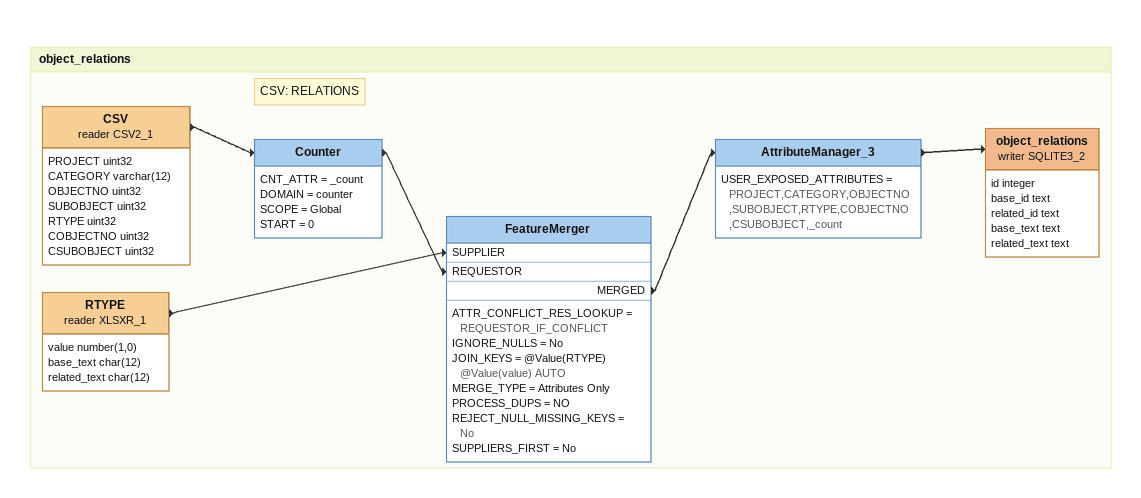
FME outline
Bookmark: object_relations
Note: CSV: RELATIONS
CSV (reader CSV2_1)
    attributes: PROJECT uint32, CATEGORY varchar(12), OBJECTNO uint32, SUBOBJECT uint32, RTYPE uint32, COBJECTNO uint32, CSUBOBJECT uint32
    -> Counter
Counter
    CNT_ATTR = _count
    DOMAIN = counter
    SCOPE = Global
    START = 0
    -> FeatureMerger [REQUESTOR]
RTYPE (reader XLSXR_1)
    attributes: value number(1,0), base_text char(12), related_text char(12)
    -> FeatureMerger [SUPPLIER]
FeatureMerger
    ATTR_CONFLICT_RES_LOOKUP = REQUESTOR_IF_CONFLICT
    IGNORE_NULLS = No
    JOIN_KEYS = @Value(RTYPE) @Value(value) AUTO
    MERGE_TYPE = Attributes Only
    PROCESS_DUPS = NO
    REJECT_NULL_MISSING_KEYS = No
    SUPPLIERS_FIRST = No
    MERGED -> AttributeManager_3
AttributeManager_3
    USER_EXPOSED_ATTRIBUTES = PROJECT,CATEGORY,OBJECTNO,SUBOBJECT,RTYPE,COBJECTNO,CSUBOBJECT,_count
    -> object_relations (writer SQLITE3_2)
object_relations (writer SQLITE3_2)
    attributes: id integer, base_id text, related_id text, base_text text, related_text text
